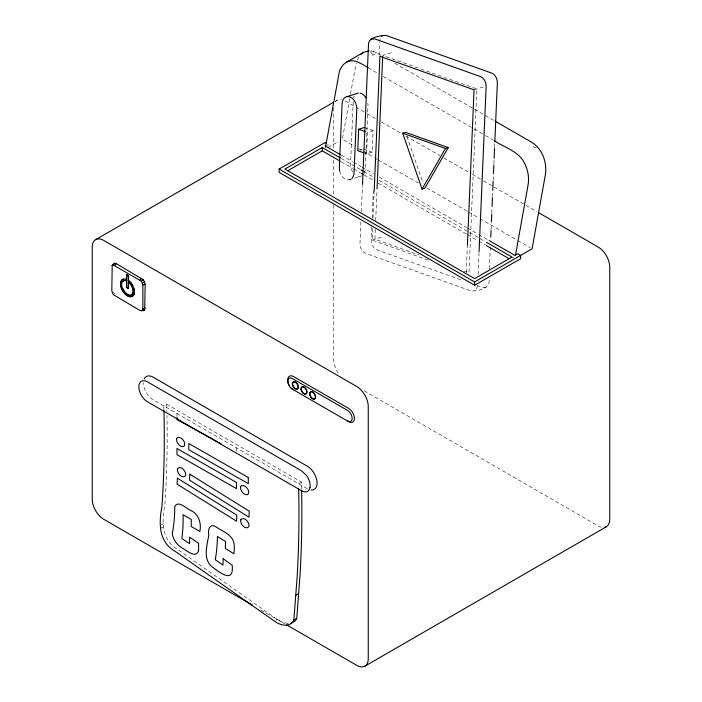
<?xml version="1.0" encoding="UTF-8"?>
<svg xmlns="http://www.w3.org/2000/svg" width="702" height="702" viewBox="0 0 702 702"><rect width="100%" height="100%" fill="white"/><g stroke="black" fill="none" stroke-linecap="round" stroke-linejoin="round"><path stroke-width="0.53" stroke-dasharray="3.51 2.63" d="M353.22 101.404L350.544 163.882A10.161 7.029 72.6 0 0 352.93 172.262M360.925 221.674L359.986 243.55C359.95 247.446 361.811 251.685 365.54 253.308L471.419 291.049C478.817 290.742 490.961 288.785 488.978 278.703M361.346 211.828L362.469 185.565M366.584 153.843L367.506 132.397L373.104 130.642L372.192 152.088L366.584 153.843L364.628 153.141M371.762 226.913C371.946 234.152 368.287 245.603 376.755 249.798L463.101 280.581M372.13 218.164L373.297 190.812M379.098 55.16L379.659 42.032M428.343 260.144L372.078 240.084L372.595 228.053M373.016 218.208L374.184 190.856M375.298 229.361L374.877 239.207L418.866 254.896M375.675 220.612L376.983 189.979M466.242 272.543L467.409 245.191M478.097 274.552L479.036 252.667M489.399 268.857L490.382 245.884M491.084 229.475L491.365 222.903M491.786 213.057L492.023 207.59M492.488 196.648L492.769 190.084M493.19 180.238L493.418 174.772M493.892 163.829L494.12 158.362M494.594 147.42L494.778 143.041M288.276 623.587L281.405 621.858L277.246 619.41L178.22 549.815C161.381 540.364 161.6 521.621 164.83 504.782A1099.911 635.038 60 0 0 166.962 415.575M379.703 40.935L380.098 38.671M477.632 285.495L476.316 289.593L474.938 290.821M349.684 98.42L342.374 139.207L353.764 145.779M350.456 94.129L356.195 63.083M380.659 55.081L376.877 52.896L372.78 55.256L373.508 51.334L369.972 50.772M357.186 60.109L359.617 55.949M335.223 101.316L337.118 100.228M328.001 147.508L338.785 141.278M301.579 489.303A1148.428 663.048 60 0 0 301.474 484.924L301.474 482.072L166.76 404.299L163.882 405.958L163.882 408.801M161.162 524.859L163.312 523.613M161.162 528.106L163.312 526.869M301.474 482.072L298.596 483.731L298.596 486.583M275.807 620.243L277.246 619.41M391.146 52.79L382.739 55.414L476.851 88.97L468.997 272.762L463.882 270.937M474.052 89.847L484.327 86.627M359.635 150.114L362.434 149.236M348.929 179.887L360.126 176.386M372.078 240.084L383.292 236.583M486.153 287.311L482.634 287.548L477.492 285.714M536.31 147.806L534.204 147.587L533.371 145.56M364.285 127.501L373.104 130.642M363.364 148.938L372.192 152.088M373.508 51.334L376.877 52.896M394.857 63.277L494.252 120.665M368.146 67.769L378.553 73.78M383.292 76.518L473.218 128.431M474.166 128.984L484.573 134.995M485.521 135.539L493.094 139.909M345.252 101.027L366.093 113.066M367.041 113.61L375.57 118.533M381.256 121.815L402.106 133.854M405.888 136.039L440.005 155.73M443.796 157.924L471.27 173.789M472.218 174.333L482.643 180.353M483.59 180.897L493.067 186.372M494.006 186.916L536.653 211.53M358.503 148.517L362.302 150.711M363.25 151.255L373.683 157.283M374.631 157.827L377.474 159.468M378.422 160.021L418.269 183.02M426.807 187.952L467.602 211.504M468.55 212.057L478.992 218.076M479.94 218.629L516.935 239.987M517.883 240.532L530.221 247.657M341.251 155.151L352.641 161.732M353.589 162.276L361.179 166.655M362.127 167.208L373.508 173.78M379.203 177.062L466.479 227.457M467.435 228.001L477.869 234.029M478.817 234.573L488.302 240.049M341.225 158.459L360.231 169.428M363.996 171.604L373.508 177.097M379.177 180.37L485.459 241.725M512.021 257.064L513.917 258.16M341.225 161.776L352.606 168.348M353.562 168.901L360.196 172.736M363.996 174.921L372.534 179.852M378.229 183.143L466.453 234.082M467.4 234.626L477.843 240.654M478.79 241.198L485.424 245.033M364.198 390.821L598.236 525.938A16.26 9.389 60 0 0 601.21 527.202M307.3 488.759L153.211 399.789A13.821 7.985 60 0 1 143.436 382.862M261.047 610.108L284.74 623.788M370.533 51.676L372.78 55.256M113.426 291.839L114.689 294.024M406.932 136.478L423.043 183.038M176.974 413.513L176.983 416.558M236.46 447.85L236.469 452.114M333.748 107.669L333.748 149.175M333.748 160.091L333.748 196.13M333.748 204.87L333.748 359.959A16.26 9.389 60 0 0 339.505 374.78M328.001 144.182L328.001 145.84M166.76 404.299L166.76 407.142A1099.911 635.038 60 0 1 166.874 411.363M335.293 101.922A16.26 9.389 60 0 1 341.321 99.561M361.741 175.877A10.161 7.029 72.6 0 1 356.607 175.693M364.224 173.28A10.161 7.029 72.6 0 0 365.251 169.129L367.971 105.563A10.161 7.029 72.6 0 0 367.857 103.203M353.58 98.113A10.161 7.029 72.6 0 1 354.299 96.174M350.544 179.379A10.161 7.029 72.6 0 1 340.005 172.139"/><path stroke-width="1.05" d="M364.285 127.501L358.678 129.256L357.766 150.693L363.645 152.79M362.513 184.477L368.497 44.445C368.568 36.89 380.256 35.714 385.916 35.372L491.795 73.122C495.524 74.745 497.393 78.975 497.349 82.871L494.822 141.953M374.184 190.856L379.931 56.292L474.052 89.847L467.409 245.191M377.035 188.882L382.687 56.511M479.08 251.579L486.144 86.381C486.179 82.485 484.319 78.247 480.589 76.623L374.71 38.882L371.183 39.11M490.759 237.127L491.04 230.563M491.409 221.814L491.742 214.154M492.067 206.493L492.435 197.745M492.769 190.084L493.137 181.335M493.471 173.675L493.839 164.926M494.12 158.362L494.541 148.517M163.917 409.863A1099.911 635.038 60 0 1 161.951 506.44C158.722 523.28 158.512 542.023 175.342 551.482L274.368 621.068C279.808 625.368 290.374 628.097 293.866 620.085L297.086 577.588A1148.428 663.048 60 0 0 298.657 488.776M290.83 623.315L295.007 621.173L296.744 618.427L299.965 575.93A1148.428 663.048 60 0 0 301.606 490.4M325.456 147.315L339.505 70.963L341.233 67.366L343.515 64.444L346.262 62.32L363.513 52.36L369.129 50.86M515.531 255.01L528.132 184.652C529.396 176.807 527.693 168.647 523.78 161.758C517.453 150.649 503.887 147.42 494.041 140.461M112.197 265.567L111.811 290.909L113.25 294.612L139.988 310.495L143.436 310.626L144.7 309.898L145.165 284.266L143.436 279.826L116.409 263.689L114.689 263.224L112.197 265.567L114.689 263.224M141.427 310.881L142.48 310.275L142.857 308.836L142.857 284.933L141.427 281.23L113.25 264.961M422.034 189.092L445.489 148.473L448.288 147.595L424.833 188.215L422.034 189.092L402.702 133.213L405.502 132.336L448.288 147.595M114.689 265.347L116.409 263.689M139.988 279.958L141.707 278.29M381.712 36.214L382.397 35.6M360.767 54.484L363.513 52.36M141.427 281.23L143.436 279.826M95.63 239.645L333.327 102.413M489.25 240.602L514.864 255.388L517.743 253.729L520.621 255.388L520.621 258.705L474.622 285.266L279.133 172.402L279.133 169.077L325.123 142.524L326.562 143.357M340.277 157.906L322.253 147.508L284.88 169.077L474.622 278.624L511.995 257.046L486.381 242.26M325.789 145.463L325.123 145.84L340.303 154.607M287.68 170.779L322.253 150.825L340.277 161.232M126.781 274.666L126.474 279.694L126.781 274.666L128.51 275.658L128.51 280.51L130.081 281.704A9.758 5.634 60 0 1 132.985 285.784M126.474 274.842L128.51 275.658M128.203 275.833L128.203 280.686L129.773 281.879A9.758 5.634 60 0 1 134.205 292.673A9.758 5.634 60 0 1 128.448 296.428L126.65 295.454A9.758 5.634 60 0 1 120.525 285.275A9.758 5.634 60 0 1 124.5 279.019L126.781 279.51M128.203 282.002L128.826 282.371A8.134 4.695 60 0 1 132.046 294.445A8.134 4.695 60 0 1 122.631 289.013A8.134 4.695 60 0 1 125.851 280.651L126.781 280.835L126.781 287.276L128.51 288.276L128.51 281.827L128.51 288.276M125.851 280.651L126.781 280.835M128.826 282.371L129.133 282.186A8.134 4.695 60 0 1 133.345 290.172A8.134 4.695 60 0 1 130.519 295.156M126.474 281.011L126.781 287.276M279.133 169.077L474.622 281.95L532.116 248.754L545.384 174.701C547.191 162.759 542.593 149.14 532.116 142.524L495.2 121.209M295.849 595.217L298.719 593.559M293.866 620.085L296.744 618.427M364.882 666.163L606.37 526.746M142.48 283.055L144.7 282.011M346.262 62.32C353.861 57.933 361.793 64.022 368.146 67.769M347.2 96.569L358.389 93.068M142.857 284.933L145.165 284.266M142.857 308.836L145.165 308.169M142.48 310.275L144.7 309.898M402.702 133.213L445.489 148.473M358.678 129.256L365.54 131.695M217.287 441.628L177.001 419.603L176.992 417.567M219.2 442.672L221.121 443.725M538.548 212.627L598.236 247.086A16.26 9.389 60 0 1 609.74 267.006L609.74 519.296A16.26 9.389 60 0 1 604.834 527.342M361.144 169.963L363.048 171.06M361.144 173.28L363.048 174.377M486.381 245.577L509.143 258.722M125.851 279.326L126.474 279.694M128.51 281.827L129.133 282.186M126.474 287.451L128.203 288.452M252.527 605.185L103.764 519.296A16.26 9.389 60 0 1 92.26 499.385L92.26 247.086A16.26 9.389 60 0 1 103.764 240.453L356.748 386.512A16.26 9.389 60 0 1 368.252 406.432L368.252 658.722A16.26 9.389 60 0 1 356.748 665.356L286.635 624.877M474.622 281.95L474.622 285.266M322.253 147.508L322.253 150.825M293.506 389.829A8.134 4.695 60 0 1 291.304 388.057M289.435 385.538A8.134 4.695 60 0 1 288.189 377.588A8.134 4.695 60 0 1 293.506 376.553L348.701 408.424A8.134 4.695 60 0 1 354.449 418.383A8.134 4.695 60 0 1 348.701 421.7L292.357 389.171A6.502 3.756 60 0 1 287.75 381.204A6.502 3.756 60 0 1 292.357 378.545L347.551 410.416A6.502 3.756 60 0 1 352.15 418.383A6.502 3.756 60 0 1 347.551 421.033M144.182 378.975A13.821 7.985 60 0 1 153.211 377.22L307.3 466.181A13.821 7.985 60 0 1 316.892 485.205L316.33 487.004A13.821 7.985 60 0 1 311.039 490.057M129.133 295.015A8.134 4.695 60 0 1 122.666 288.189M122.666 281.546A8.134 4.695 60 0 1 126.158 280.475M134.512 292.497A9.758 5.634 60 0 1 128.756 296.253L126.957 295.279A9.758 5.634 60 0 1 121.042 286.232A9.758 5.634 60 0 1 123.271 279.054M133.933 288.092A9.758 5.634 60 0 1 134.451 290.391M298.289 386.091A4.063 2.352 60 0 1 295.77 388.803A4.063 2.352 60 0 1 292.655 383.406A4.063 2.352 60 0 1 296.262 382.572M296.955 383.31A4.063 2.352 60 0 1 298.008 385.126M306.704 390.321A4.063 2.352 60 0 1 304.229 393.699A4.063 2.352 60 0 1 301.5 387.495A4.063 2.352 60 0 1 306.283 389.356M315.54 397.771A4.063 2.352 60 0 1 311.548 397.613A4.063 2.352 60 0 1 310.407 392.049A4.063 2.352 60 0 1 314.794 394.138M315.251 395.086A4.063 2.352 60 0 1 315.54 396.051M360.135 93.129A10.161 7.029 72.6 0 1 366.005 97.859M339.786 171.349A10.161 7.029 72.6 0 1 339.356 167.392L342.076 103.826A10.161 7.029 72.6 0 1 349.833 96.876A10.161 7.029 72.6 0 1 356.774 109.073L354.062 172.631A10.161 7.029 72.6 0 1 351.939 178.317M223.227 558.739L222.973 565.092L215.26 559.687A173.368 100.096 60 0 0 217.418 536.521L225.579 541.549L225.307 548.455L233.915 553.755C234.442 547.929 235.231 541.426 230.712 536.89C226.772 532.397 220.876 530.37 216.119 526.921C210.056 522.788 207.581 529.641 208.801 535.021C206.967 546.261 202.106 560.459 213.768 568.058C222.894 574.982 233.968 582.098 232.186 565.215L223.227 558.739M177.395 478.194L177.115 484.187L236.53 521.165L236.811 515.171L177.395 478.194M189.838 474.201L189.558 480.194L248.973 517.172L249.254 511.179L189.838 474.201M176.553 438.794C176.141 442.558 179.73 447.428 183.766 446.604C186.899 443.155 181.783 436.425 177.536 437.451L176.553 438.794M240.514 486.898C240.11 490.663 243.691 495.533 247.727 494.699C250.868 491.251 245.753 484.529 241.506 485.556L240.514 486.898M177.492 468.769C176.413 472.63 182.345 479.659 185.582 475.587C186.662 471.726 180.739 464.698 177.492 468.769M240.777 519.778C239.707 523.639 245.63 530.668 248.877 526.597C249.956 522.736 244.024 515.707 240.777 519.778M198.613 550.149C196.516 560.003 185.038 549.201 180.721 547.148C176.377 543.936 173.131 539.127 172.262 533.757A171.112 98.789 60 0 0 174.737 506.607C178.238 499.403 187.144 509.573 191.242 510.67C198.929 514.382 201.509 523.552 199.859 531.511L191.242 526.535L191.242 519.462L183.073 514.741A172.946 99.851 60 0 1 181.862 538.522L189.601 543.655L189.601 537.144L198.613 543.313L198.613 550.149M310.012 487.618L309.521 489.197A12.197 7.046 60 0 1 301.553 490.751L147.464 401.781A12.197 7.046 60 0 1 138.838 386.846A12.197 7.046 60 0 1 147.464 381.87L301.553 470.831L306.344 475.272A12.197 7.046 60 0 1 310.012 487.618M248.271 477.465L188.785 443.541L188.829 449.719L248.315 483.652L248.271 477.465M236.434 482.432L176.957 448.508L177.001 454.685L236.477 488.618L236.434 482.432M292.357 383.854A4.063 2.352 60 0 0 296.665 389.224A4.063 2.352 60 0 0 296.665 383.467A4.063 2.352 60 0 0 292.357 383.854M301.035 389.549A4.063 2.352 60 0 0 305.765 394.076A4.063 2.352 60 0 0 304.756 387.864A4.063 2.352 60 0 0 301.035 389.549M309.6 393.813A4.063 2.352 60 0 0 313.917 399.184A4.063 2.352 60 0 0 313.917 393.427A4.063 2.352 60 0 0 309.6 393.813"/></g></svg>
